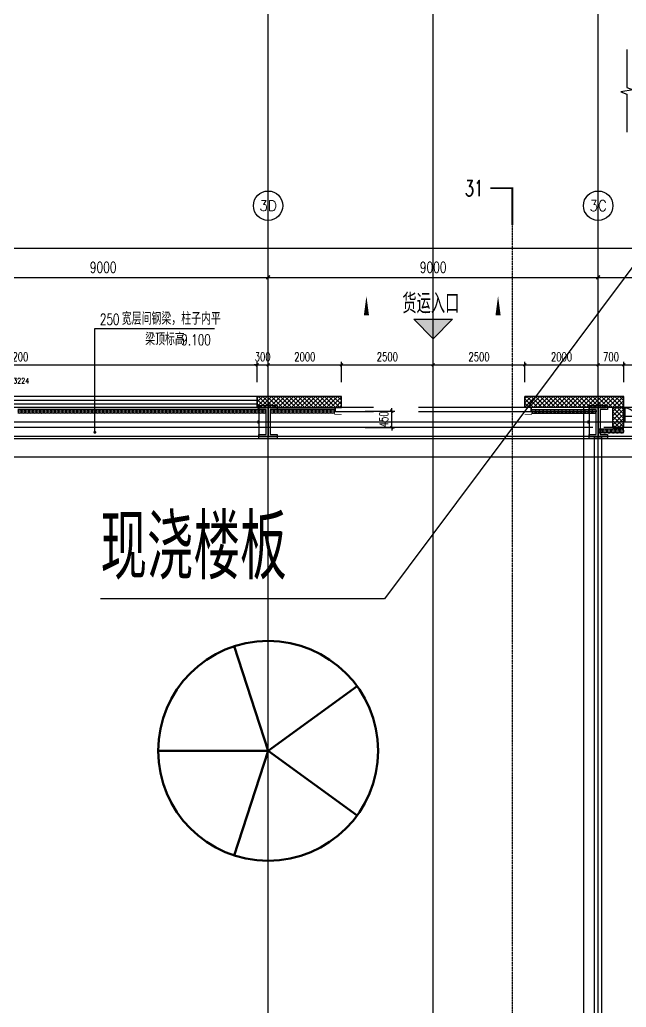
# Model space of a CAD drawing. Extents: x -954573 to 446329, y 489853 to 1226784.
# Drawn here: x -162628 to -146089, y 604747 to 631699 of the extents above; entities that cross this region are included whole.
import ezdxf
from ezdxf.enums import TextEntityAlignment as Align

# ---------------------------------------------------------------- set-up
doc = ezdxf.new("R2010")
doc.units = 0
doc.header["$LTSCALE"] = 10
doc.header["$MEASUREMENT"] = 0
for name, pattern in [('10平面$0$10平面$0$DASH', [0.35, 0.25, -0.1]), ('10平面$0$DOTE', [2.42, 2, -0.2, 0.02, -0.2]), ('10平面$1$DASH', [0.35, 0.25, -0.1])]:
    doc.linetypes.add(name, pattern=pattern)
doc.layers.get('Defpoints').update_dxf_attribs({"color": 210})
for name, color, linetype in [('10平面$0$10平面$0$WINDOW', 8, 'Continuous'), ('10平面$0$A-AXIS-D', 8, 'Continuous'), ('10平面$0$A-AXIS-DOTE', 8, '10平面$0$DOTE'), ('10平面$0$A-AXIS-DP', 8, 'Continuous'), ('10平面$0$A-AXIS-SYMB', 8, 'Continuous'), ('10平面$0$A-HATCH-2', 8, 'Continuous'), ('10平面$0$A-HRAIL', 8, 'Continuous'), ('10平面$0$A-LIN-V', 8, 'Continuous'), ('10平面$0$A-SFCE', 8, 'Continuous'), ('10平面$0$A-TEXT', 8, 'Continuous'), ('10平面$0$A-WINDOW', 8, 'Continuous'), ('10平面$0$A-加建区域', 252, 'Continuous'), ('10平面$0$AS-COLN', 8, 'Continuous'), ('10平面$0$AS-WALL', 8, 'Continuous'), ('10平面$0$DIM_SYMB', 8, 'Continuous'), ('10平面$0$FH-line', 8, 'Continuous'), ('10平面$0$FH-tri', 8, 'Continuous'), ('10平面$0$PUB_HATCH', 8, 'Continuous'), ('10平面$0$PUB_TEXT', 8, 'Continuous'), ('10平面$0$建-窗', 8, 'Continuous'), ('10平面$0$建-门窗编号', 8, 'Continuous'), ('A-LIN-V', 9, 'Continuous'), ('建-引出', 3, 'Continuous')]:
    doc.layers.add(name, color=color, linetype=linetype)
doc.styles.add('10平面$0$_TCH_AXIS', font='COMPLEX', dxfattribs={"bigfont": 'GBCBIG'})
doc.styles.add('10平面$0$_TCH_DIM', font='SIMPLEX', dxfattribs={"bigfont": 'GBCBIG'})
doc.styles.add('10平面$0$_TCH_DIM_T3', font='SIMPLEX', dxfattribs={"width": 0.705882, "bigfont": 'GBCBIG'})
doc.styles.add('10平面$0$_TCH_LABEL', font='COMPLEX', dxfattribs={"bigfont": 'GBCBIG'})
doc.styles.add('10平面$0$A-STANDARD', font='SIMPLEX', dxfattribs={"bigfont": 'GBCBIG'})
doc.styles.add('10平面$0$A-WIN-LABEL', font='SIMPLEX', dxfattribs={"bigfont": 'GBCBIG'})
doc.styles.add('A-STANDARD', font='SIMPLEX', dxfattribs={"bigfont": 'GBCBIG'})
doc.dimstyles.new('10平面$0$_TCH_ARCH&&10', dxfattribs={"dimtxt": 29.75, "dimasz": 10, "dimexe": 10, "dimexo": 10, "dimgap": 12.625, "dimtad": 1, "dimdec": 0, "dimzin": 0, "dimdsep": 46, "dimtxsty": '10平面$0$_TCH_DIM_T3', "dimblk": '10平面$0$_ArchTick', "dimcen": 0.09, "dimclrt": 7, "dimazin": 2, "dimtfac": 1, "dimtdec": 0, "dimtix": 1, "dimtmove": 2, "dimatfit": 3, "dimfxl": 0, "dimtolj": 1, "dimtzin": 0, "dimarcsym": 0})
doc.dimstyles.new('10平面$0$_TCH_ARCH&&100', dxfattribs={"dimtxt": 297.5, "dimasz": 100, "dimexe": 100, "dimexo": 100, "dimgap": 126.25, "dimtad": 1, "dimdec": 0, "dimzin": 0, "dimdsep": 46, "dimtxsty": '10平面$0$_TCH_DIM_T3', "dimblk": '10平面$0$_ArchTick', "dimcen": 0.09, "dimclrt": 7, "dimazin": 2, "dimtfac": 1, "dimtdec": 0, "dimtix": 1, "dimtmove": 2, "dimatfit": 3, "dimfxl": 0, "dimtolj": 1, "dimtzin": 0, "dimarcsym": 0})
doc.dimstyles.new('10平面$0$_TCH_ARCH&&80', dxfattribs={"dimtxt": 238, "dimasz": 80, "dimexe": 80, "dimexo": 80, "dimgap": 101, "dimtad": 1, "dimdec": 0, "dimzin": 0, "dimdsep": 46, "dimtxsty": '10平面$0$_TCH_DIM_T3', "dimblk": '10平面$0$_ArchTick', "dimcen": 0.09, "dimclrt": 7, "dimazin": 2, "dimtfac": 1, "dimtdec": 0, "dimtix": 1, "dimtmove": 2, "dimatfit": 3, "dimfxl": 0, "dimtolj": 1, "dimtzin": 0, "dimarcsym": 0})
pattern_1 = [(45, (60, 0), (-60.000061, 60.000061), []), (135, (60, 0), (-60.000061, -60.000061), [])]

# ---------------------------------------------------------------- blocks, each defined once
blk = doc.blocks.new('10平面$0$_ArchTick')
at = {"color": 0, "linetype": 'ByBlock', "const_width": 0.4}
blk.add_lwpolyline([(-0.5, -0.5), (0.5, 0.5)], dxfattribs=at)
blk = doc.blocks.new('*D3106')
at = {"layer": '10平面$0$A-AXIS-D', "color": 0, "lineweight": -2}
for p, q in [((55882, -180910), (55882, -180052)), ((55882, -180152), (64882, -180152)), ((64882, -180910), (64882, -180052))]:
    blk.add_line(p, q, dxfattribs=at)
at = {"layer": 'Defpoints', "color": 0}
for p in [(64882, -180152), (55882, -181010), (64882, -181010)]:
    blk.add_point(p, dxfattribs=at)
at = {"layer": '10平面$0$A-AXIS-D', "color": 0, "lineweight": -2, "xscale": 100, "yscale": 100, "zscale": 100, "rotation": 180}
blk.add_blockref('10平面$0$_ArchTick', (55882, -180152), dxfattribs=at)
at = {"layer": '10平面$0$A-AXIS-D', "color": 0, "lineweight": -2, "xscale": 100, "yscale": 100, "zscale": 100}
blk.add_blockref('10平面$0$_ArchTick', (64882, -180152), dxfattribs=at)
at = {"layer": '10平面$0$A-AXIS-D', "color": 7, "insert": (60382, -179877), "char_height": 297.5, "attachment_point": 5, "style": '10平面$0$_TCH_DIM_T3'}
blk.add_mtext('\\A1;9000', dxfattribs=at)
blk = doc.blocks.new('*D3107')
at = {"layer": '10平面$0$A-AXIS-D', "color": 0, "lineweight": -2}
for p, q in [((64882, -180910), (64882, -180052)), ((64882, -180152), (73882, -180152)), ((73882, -180910), (73882, -180052))]:
    blk.add_line(p, q, dxfattribs=at)
at = {"layer": 'Defpoints', "color": 0}
for p in [(73882, -180152), (64882, -181010), (73882, -181010)]:
    blk.add_point(p, dxfattribs=at)
at = {"layer": '10平面$0$A-AXIS-D', "color": 0, "lineweight": -2, "xscale": 100, "yscale": 100, "zscale": 100, "rotation": 180}
blk.add_blockref('10平面$0$_ArchTick', (64882, -180152), dxfattribs=at)
at = {"layer": '10平面$0$A-AXIS-D', "color": 0, "lineweight": -2, "xscale": 100, "yscale": 100, "zscale": 100}
blk.add_blockref('10平面$0$_ArchTick', (73882, -180152), dxfattribs=at)
at = {"layer": '10平面$0$A-AXIS-D', "color": 7, "insert": (69382, -179877), "char_height": 297.5, "attachment_point": 5, "style": '10平面$0$_TCH_DIM_T3'}
blk.add_mtext('\\A1;9000', dxfattribs=at)
blk = doc.blocks.new('*D3108')
at = {"layer": '10平面$0$A-AXIS-D', "color": 0, "lineweight": -2}
for p, q in [((73882, -180910), (73882, -180052)), ((73882, -180152), (82882, -180152)), ((82882, -180910), (82882, -180052))]:
    blk.add_line(p, q, dxfattribs=at)
at = {"layer": 'Defpoints', "color": 0}
for p in [(82882, -180152), (73882, -181010), (82882, -181010)]:
    blk.add_point(p, dxfattribs=at)
at = {"layer": '10平面$0$A-AXIS-D', "color": 0, "lineweight": -2, "xscale": 100, "yscale": 100, "zscale": 100, "rotation": 180}
blk.add_blockref('10平面$0$_ArchTick', (73882, -180152), dxfattribs=at)
at = {"layer": '10平面$0$A-AXIS-D', "color": 0, "lineweight": -2, "xscale": 100, "yscale": 100, "zscale": 100}
blk.add_blockref('10平面$0$_ArchTick', (82882, -180152), dxfattribs=at)
at = {"layer": '10平面$0$A-AXIS-D', "color": 7, "insert": (78382, -179877), "char_height": 297.5, "attachment_point": 5, "style": '10平面$0$_TCH_DIM_T3'}
blk.add_mtext('\\A1;9000', dxfattribs=at)
blk = doc.blocks.new('*D3111')
at = {"layer": '10平面$0$A-AXIS-D', "color": 0, "lineweight": -2}
for p, q in [((-93018, -180810), (-93018, -179252)), ((-93018, -179352), (92682, -179352)), ((92682, -180810), (92682, -179252))]:
    blk.add_line(p, q, dxfattribs=at)
at = {"layer": 'Defpoints', "color": 0}
for p in [(92682, -179352), (-93018, -180910), (92682, -180910)]:
    blk.add_point(p, dxfattribs=at)
at = {"layer": '10平面$0$A-AXIS-D', "color": 0, "lineweight": -2, "xscale": 100, "yscale": 100, "zscale": 100, "rotation": 180}
blk.add_blockref('10平面$0$_ArchTick', (-93018, -179352), dxfattribs=at)
at = {"layer": '10平面$0$A-AXIS-D', "color": 0, "lineweight": -2, "xscale": 100, "yscale": 100, "zscale": 100}
blk.add_blockref('10平面$0$_ArchTick', (92682, -179352), dxfattribs=at)
at = {"layer": '10平面$0$A-AXIS-D', "color": 7, "insert": (-168, -179077), "char_height": 297.5, "attachment_point": 5, "style": '10平面$0$_TCH_DIM_T3'}
blk.add_mtext('\\A1;185700', dxfattribs=at)
blk = doc.blocks.new('10平面$0$JYC-1')
at = {"layer": '10平面$0$FH-tri'}
h = blk.add_hatch(color=2, dxfattribs=at)
h.dxf.hatch_style = 1
h.paths.add_polyline_path([(-91070, 89820), (-89820, 91070), (-89820, 89820)])
at = {"layer": '10平面$0$FH-tri', "color": 2}
blk.add_lwpolyline([(-91070, 89820), (-89820, 91070), (-89820, 91070), (-89820, 89820)], close=True, dxfattribs=at)
at = {"layer": '10平面$0$A-TEXT', "style": '10平面$0$A-STANDARD'}
blk.add_text('货运入口', height=900.2, rotation=45, dxfattribs=at).set_placement((-91627, 89644))
blk = doc.blocks.new('*D3386')
at = {"layer": '10平面$0$A-AXIS-DP', "color": 0, "lineweight": -2}
for p, q in [((-153210, 621020), (-152402, 621020)), ((-152482, 621020), (-152482, 621100)), ((-152482, 620570), (-152482, 621020)), ((-153210, 620570), (-152402, 620570)), ((-152482, 620570), (-152482, 620490))]:
    blk.add_line(p, q, dxfattribs=at)
at = {"layer": 'Defpoints', "color": 0}
for p in [(-153290, 621020), (-152482, 621020), (-153290, 620570)]:
    blk.add_point(p, dxfattribs=at)
at = {"layer": '10平面$0$A-AXIS-DP', "color": 0, "lineweight": -2, "xscale": 80, "yscale": 80, "zscale": 80}
for p, rotation in [((-152482, 621020), 270), ((-152482, 620570), 90)]:
    blk.add_blockref('10平面$0$_ArchTick', p, dxfattribs=dict(at, rotation=rotation))
at = {"layer": '10平面$0$A-AXIS-DP', "color": 7, "insert": (-152702, 620795), "char_height": 238, "attachment_point": 5, "rotation": 90, "style": '10平面$0$_TCH_DIM_T3'}
blk.add_mtext('\\A1;450', dxfattribs=at)
blk = doc.blocks.new('10平面$0$4324324')
at = {"layer": '10平面$0$A-HATCH-2', "linetype": '10平面$1$DASH'}
for p, q in [((-294754.2, 620270), (-135554.2, 620270)), ((-294754.2, 619770), (-135554.2, 619770))]:
    blk.add_line(p, q, dxfattribs=at)
blk = doc.blocks.new('10平面$0$w4324324')
at = {"layer": '10平面$0$A-HATCH-2', "lineweight": 60}
for q in [(-1694760, 686605), (-1697614, 684532), (-1691907, 684532), (-1696524, 681178), (-1692997, 681178)]:
    blk.add_line((-1694760, 683605), q, dxfattribs=at)
blk.add_circle((-1694760, 683605), 3000, dxfattribs=at)
blk = doc.blocks.new('10平面$0$342343')
at = {"layer": '10平面$0$A-LIN-V'}
blk.add_blockref('10平面$0$w4324324', (1084560, -44444), dxfattribs=at)
blk = doc.blocks.new('*D3408')
at = {"layer": '10平面$0$A-AXIS-DP', "color": 0, "lineweight": -2}
for p, q in [((-165054, 621030), (-165054, 621079)), ((-165054, 621069), (-164654, 621069)), ((-164654, 621030), (-164654, 621079))]:
    blk.add_line(p, q, dxfattribs=at)
at = {"layer": 'Defpoints', "color": 0}
for p in [(-165054, 621020), (-164654, 621069), (-164654, 621020)]:
    blk.add_point(p, dxfattribs=at)
at = {"layer": '10平面$0$A-AXIS-DP', "color": 0, "lineweight": -2, "xscale": 10, "yscale": 10, "zscale": 10, "rotation": 180}
blk.add_blockref('10平面$0$_ArchTick', (-165054, 621069), dxfattribs=at)
at = {"layer": '10平面$0$A-AXIS-DP', "color": 0, "lineweight": -2, "xscale": 10, "yscale": 10, "zscale": 10}
blk.add_blockref('10平面$0$_ArchTick', (-164654, 621069), dxfattribs=at)
at = {"layer": '10平面$0$A-AXIS-DP', "color": 7, "insert": (-164854, 621096), "char_height": 29.8, "attachment_point": 5, "style": '10平面$0$_TCH_DIM_T3'}
blk.add_mtext('\\A1;400', dxfattribs=at)
blk = doc.blocks.new('*D3409')
at = {"layer": '10平面$0$A-AXIS-DP', "color": 0, "lineweight": -2}
for p, q in [((-165064, 621020), (-165105, 621020)), ((-165095, 620220), (-165095, 621020)), ((-165064, 620220), (-165105, 620220))]:
    blk.add_line(p, q, dxfattribs=at)
at = {"layer": 'Defpoints', "color": 0}
for p in [(-165095, 621020), (-165054, 621020), (-165054, 620220)]:
    blk.add_point(p, dxfattribs=at)
at = {"layer": '10平面$0$A-AXIS-DP', "color": 0, "lineweight": -2, "xscale": 10, "yscale": 10, "zscale": 10}
for p, rotation in [((-165095, 621020), 90), ((-165095, 620220), 270)]:
    blk.add_blockref('10平面$0$_ArchTick', p, dxfattribs=dict(at, rotation=rotation))
at = {"layer": '10平面$0$A-AXIS-DP', "color": 7, "insert": (-165123, 620620), "char_height": 29.8, "attachment_point": 5, "rotation": 90, "style": '10平面$0$_TCH_DIM_T3'}
blk.add_mtext('\\A1;800', dxfattribs=at)
blk = doc.blocks.new('10平面$0$333')
at = {"layer": '10平面$0$A-加建区域', "linetype": '10平面$1$DASH'}
for p, q in [((-146954.2, 590720), (-146954.2, 620320)), ((-146954.2, 620320), (-146754.2, 620320)), ((-146754.2, 590820), (-146754.2, 620320))]:
    blk.add_line(p, q, dxfattribs=at)
blk = doc.blocks.new('10平面$0$3333')
at = {"layer": '10平面$0$A-SFCE', "const_width": 20}
blk.add_lwpolyline([(-227064, 766320), (-227064, 766510), (-227244, 766510), (-227244, 766320)], dxfattribs=at)
blk = doc.blocks.new('10平面$0$99平面图例外参$0$$LinePat$圆环')
for points in [[(0, 150), (300, 150)], [(0, 0), (300, 0)], [(0, -150), (300, -150)]]:
    blk.add_lwpolyline(points)
at = {"color": 0}
blk.add_circle((150, 0), 150, dxfattribs=at)
blk = doc.blocks.new('10平面$0$34242343243')
at = {"layer": '10平面$0$A-HRAIL', "yscale": 0.3333333333333333, "zscale": 0.3333333333333333}
for p, xscale, rotation in [((-162577, 621014), -0.3368181818181785, 359.9999999997967), ((-162476, 621014), -0.3368181818181785, 359.9999999997967), ((-162375, 621014), -0.3368181818181785, 359.9999999997967), ((-162274, 621014), -0.3368181818181785, 359.9999999997967), ((-162173, 621014), -0.3368181818181785, 359.9999999997967), ((-162072, 621014), -0.3368181818181785, 359.9999999997967), ((-161971, 621014), -0.3368181818181785, 359.9999999997967), ((-161870, 621014), -0.3368181818181785, 359.9999999997967), ((-161769, 621014), -0.3368181818181785, 359.9999999997967), ((-161668, 621014), -0.3368181818181785, 359.9999999997967), ((-161567, 621014), -0.3368181818181785, 359.9999999997967), ((-161466, 621014), -0.3368181818181785, 359.9999999997967), ((-161365, 621014), -0.3368181818181785, 359.9999999997967), ((-161264, 621014), -0.3368181818181785, 359.9999999997967), ((-161163, 621014), -0.3368181818181785, 359.9999999997967), ((-161062, 621014), -0.3368181818181785, 359.9999999997967), ((-160960, 621014), -0.3368181818181785, 359.9999999997967), ((-160859, 621014), -0.3368181818181785, 359.9999999997967), ((-160758, 621014), -0.3368181818181785, 359.9999999997967), ((-160657, 621014), -0.3368181818181785, 359.9999999997967), ((-160556, 621014), -0.3368181818181785, 359.9999999997967), ((-160455, 621014), -0.3368181818181785, 359.9999999997967), ((-160354, 621014), -0.3368181818181785, 359.9999999997967), ((-160253, 621014), -0.3368181818181785, 359.9999999997967), ((-160152, 621014), -0.3368181818181785, 359.9999999997967), ((-160051, 621014), -0.3368181818181785, 359.9999999997967), ((-159950, 621014), -0.3368181818181785, 359.9999999997967), ((-159849, 621014), -0.3368181818181785, 359.9999999997967), ((-159748, 621014), -0.3368181818181785, 359.9999999997967), ((-159647, 621014), -0.3368181818181785, 359.9999999997967), ((-159546, 621014), -0.3368181818181785, 359.9999999997967), ((-159445, 621014), -0.3368181818181785, 359.9999999997967), ((-159344, 621014), -0.3368181818181785, 359.9999999997967), ((-159243, 621014), -0.3368181818181785, 359.9999999997967), ((-159142, 621014), -0.3368181818181785, 359.9999999997967), ((-159041, 621014), -0.3368181818181785, 359.9999999997967), ((-158940, 621014), -0.3368181818181785, 359.9999999997967), ((-158839, 621014), -0.3368181818181785, 359.9999999997967), ((-158737, 621014), -0.3368181818181785, 359.9999999997967), ((-158636, 621014), -0.3368181818181785, 359.9999999997967), ((-158535, 621014), -0.3368181818181785, 359.9999999997967), ((-158434, 621014), -0.3368181818181785, 359.9999999997967), ((-158333, 621014), -0.3368181818181785, 359.9999999997967), ((-158232, 621014), -0.3368181818181785, 359.9999999997967), ((-158131, 621014), -0.3368181818181785, 359.9999999997967), ((-158030, 621014), -0.3368181818181785, 359.9999999997967), ((-157929, 621014), -0.3368181818181785, 359.9999999997967), ((-157828, 621014), -0.3368181818181785, 359.9999999997967), ((-157727, 621014), -0.3368181818181785, 359.9999999997967), ((-157626, 621014), -0.3368181818181785, 359.9999999997967), ((-157525, 621014), -0.3368181818181785, 359.9999999997967), ((-157424, 621014), -0.3368181818181785, 359.9999999997967), ((-157323, 621014), -0.3368181818181785, 359.9999999997967), ((-157222, 621014), -0.3368181818181785, 359.9999999997967), ((-157121, 621014), -0.3368181818181785, 359.9999999997967), ((-157020, 621014), -0.3368181818181785, 359.9999999997967), ((-156919, 621014), -0.3368181818181785, 359.9999999997967), ((-156818, 621014), -0.3368181818181785, 359.9999999997967), ((-156717, 621014), -0.3368181818181785, 359.9999999997967), ((-156616, 621014), -0.3368181818181785, 359.9999999997967), ((-156514, 621014), -0.3368181818181785, 359.9999999997967), ((-156413, 621014), -0.3368181818181785, 359.9999999997967), ((-156312, 621014), -0.3368181818181785, 359.9999999997967), ((-156211, 621014), -0.3368181818181785, 359.9999999997967), ((-156110, 621014), -0.3368181818181785, 359.9999999997967), ((-156009, 621014), -0.3368181818181785, 359.9999999997967), ((-155908, 621014), -0.3368181818181785, 359.9999999997967), ((-155697, 621014), -0.3444734679432198, 359.999999999795), ((-155593, 621014), -0.3444734679432198, 359.999999999795), ((-155490, 621014), -0.3444734679432198, 359.999999999795), ((-155387, 621014), -0.3444734679432198, 359.999999999795), ((-155283, 621014), -0.3444734679432198, 359.999999999795), ((-155180, 621014), -0.3444734679432198, 359.999999999795), ((-155077, 621014), -0.3444734679432198, 359.999999999795), ((-154973, 621014), -0.3444734679432198, 359.999999999795), ((-154870, 621014), -0.3444734679432198, 359.999999999795), ((-154767, 621014), -0.3444734679432198, 359.999999999795), ((-154663, 621014), -0.3444734679432198, 359.999999999795), ((-154560, 621014), -0.3444734679432198, 359.999999999795), ((-154457, 621014), -0.3444734679432198, 359.999999999795), ((-154353, 621014), -0.3444734679432198, 359.999999999795), ((-154250, 621014), -0.3444734679432198, 359.999999999795), ((-154147, 621014), -0.3444734679432198, 359.999999999795), ((-154043, 621014), -0.3444734679432198, 359.999999999795), ((-148665, 621014), 0.3444734679294839, 2.050220548543992e-10), ((-148562, 621014), 0.3444734679294839, 2.050220548543992e-10), ((-148458, 621014), 0.3444734679294839, 2.050220548543992e-10), ((-148355, 621014), 0.3444734679294839, 2.050220548543992e-10), ((-148252, 621014), 0.3444734679294839, 2.050220548543992e-10), ((-148148, 621014), 0.3444734679294839, 2.050220548543992e-10), ((-148045, 621014), 0.3444734679294839, 2.050220548543992e-10), ((-147942, 621014), 0.3444734679294839, 2.050220548543992e-10), ((-147838, 621014), 0.3444734679294839, 2.050220548543992e-10), ((-147735, 621014), 0.3444734679294839, 2.050220548543992e-10), ((-147632, 621014), 0.3444734679294839, 2.050220548543992e-10), ((-147528, 621014), 0.3444734679294839, 2.050220548543992e-10), ((-147425, 621014), 0.3444734679294839, 2.050220548543992e-10), ((-147322, 621014), 0.3444734679294839, 2.050220548543992e-10), ((-147218, 621014), 0.3444734679294839, 2.050220548543992e-10), ((-147115, 621014), 0.3444734679294839, 2.050220548543992e-10), ((-147012, 621014), 0.3444734679294839, 2.050220548543992e-10)]:
    blk.add_blockref('10平面$0$99平面图例外参$0$$LinePat$圆环', p, dxfattribs=dict(at, xscale=xscale, rotation=rotation))
at = {"layer": '10平面$0$A-HRAIL', "xscale": -0.3866666437865448, "yscale": 0.3333333333333333, "zscale": 0.3333333333333333}
for p in [(-146734, 620470), (-146618, 620470), (-146502, 620470), (-146386, 620470), (-146270, 620470), (-146154, 620470)]:
    blk.add_blockref('10平面$0$99平面图例外参$0$$LinePat$圆环', p, dxfattribs=at)
at = {"layer": '10平面$0$A-SFCE', "rotation": 90}
blk.add_blockref('10平面$0$3333', (612467, 848174), dxfattribs=at)
at = {"layer": '10平面$0$A-SFCE', "xscale": -1, "rotation": 270}
blk.add_blockref('10平面$0$3333', (-915175, 848174), dxfattribs=at)
blk = doc.blocks.new('*D4075')
at = {"layer": '10平面$0$A-AXIS-DP', "color": 0, "lineweight": -2}
for p, q in [((-169354, 621810), (-169354, 622360)), ((-156154, 621810), (-156154, 622360)), ((-169354, 622280), (-156154, 622280))]:
    blk.add_line(p, q, dxfattribs=at)
at = {"layer": 'Defpoints', "color": 0}
for p in [(-156154, 622280), (-169354, 621730), (-156154, 621730)]:
    blk.add_point(p, dxfattribs=at)
at = {"layer": '10平面$0$A-AXIS-DP', "color": 0, "lineweight": -2, "xscale": 80, "yscale": 80, "zscale": 80, "rotation": 180}
blk.add_blockref('10平面$0$_ArchTick', (-169354, 622280), dxfattribs=at)
at = {"layer": '10平面$0$A-AXIS-DP', "color": 0, "lineweight": -2, "xscale": 80, "yscale": 80, "zscale": 80}
blk.add_blockref('10平面$0$_ArchTick', (-156154, 622280), dxfattribs=at)
at = {"layer": '10平面$0$A-AXIS-DP', "color": 7, "insert": (-162754, 622500), "char_height": 238, "attachment_point": 5, "style": '10平面$0$_TCH_DIM_T3'}
blk.add_mtext('\\A1;13200', dxfattribs=at)
blk = doc.blocks.new('*D4076')
at = {"layer": '10平面$0$A-AXIS-DP', "color": 0, "lineweight": -2}
for p, q in [((-156154, 621810), (-156154, 622360)), ((-155854, 621810), (-155854, 622360)), ((-156154, 622280), (-156234, 622280)), ((-156154, 622280), (-155854, 622280)), ((-155854, 622280), (-155774, 622280))]:
    blk.add_line(p, q, dxfattribs=at)
at = {"layer": 'Defpoints', "color": 0}
for p in [(-155854, 622280), (-156154, 621730), (-155854, 621730)]:
    blk.add_point(p, dxfattribs=at)
at = {"layer": '10平面$0$A-AXIS-DP', "color": 0, "lineweight": -2, "xscale": 80, "yscale": 80, "zscale": 80}
blk.add_blockref('10平面$0$_ArchTick', (-156154, 622280), dxfattribs=at)
at = {"layer": '10平面$0$A-AXIS-DP', "color": 0, "lineweight": -2, "xscale": 80, "yscale": 80, "zscale": 80, "rotation": 180}
blk.add_blockref('10平面$0$_ArchTick', (-155854, 622280), dxfattribs=at)
at = {"layer": '10平面$0$A-AXIS-DP', "color": 7, "insert": (-156004, 622500), "char_height": 238, "attachment_point": 5, "style": '10平面$0$_TCH_DIM_T3'}
blk.add_mtext('\\A1;300', dxfattribs=at)
blk = doc.blocks.new('*D4077')
at = {"layer": '10平面$0$A-AXIS-DP', "color": 0, "lineweight": -2}
for p, q in [((-155854, 621810), (-155854, 622360)), ((-153854, 621810), (-153854, 622360)), ((-155854, 622280), (-153854, 622280))]:
    blk.add_line(p, q, dxfattribs=at)
at = {"layer": 'Defpoints', "color": 0}
for p in [(-153854, 622280), (-155854, 621730), (-153854, 621730)]:
    blk.add_point(p, dxfattribs=at)
at = {"layer": '10平面$0$A-AXIS-DP', "color": 0, "lineweight": -2, "xscale": 80, "yscale": 80, "zscale": 80, "rotation": 180}
blk.add_blockref('10平面$0$_ArchTick', (-155854, 622280), dxfattribs=at)
at = {"layer": '10平面$0$A-AXIS-DP', "color": 0, "lineweight": -2, "xscale": 80, "yscale": 80, "zscale": 80}
blk.add_blockref('10平面$0$_ArchTick', (-153854, 622280), dxfattribs=at)
at = {"layer": '10平面$0$A-AXIS-DP', "color": 7, "insert": (-154854, 622500), "char_height": 238, "attachment_point": 5, "style": '10平面$0$_TCH_DIM_T3'}
blk.add_mtext('\\A1;2000', dxfattribs=at)
blk = doc.blocks.new('*D4078')
at = {"layer": '10平面$0$A-AXIS-DP', "color": 0, "lineweight": -2}
for p, q in [((-153854, 621810), (-153854, 622360)), ((-151354, 621810), (-151354, 622360)), ((-153854, 622280), (-151354, 622280))]:
    blk.add_line(p, q, dxfattribs=at)
at = {"layer": 'Defpoints', "color": 0}
for p in [(-151354, 622280), (-153854, 621730), (-151354, 621730)]:
    blk.add_point(p, dxfattribs=at)
at = {"layer": '10平面$0$A-AXIS-DP', "color": 0, "lineweight": -2, "xscale": 80, "yscale": 80, "zscale": 80, "rotation": 180}
blk.add_blockref('10平面$0$_ArchTick', (-153854, 622280), dxfattribs=at)
at = {"layer": '10平面$0$A-AXIS-DP', "color": 0, "lineweight": -2, "xscale": 80, "yscale": 80, "zscale": 80}
blk.add_blockref('10平面$0$_ArchTick', (-151354, 622280), dxfattribs=at)
at = {"layer": '10平面$0$A-AXIS-DP', "color": 7, "insert": (-152604, 622500), "char_height": 238, "attachment_point": 5, "style": '10平面$0$_TCH_DIM_T3'}
blk.add_mtext('\\A1;2500', dxfattribs=at)
blk = doc.blocks.new('*D4079')
at = {"layer": '10平面$0$A-AXIS-DP', "color": 0, "lineweight": -2}
for p, q in [((-151354, 621810), (-151354, 622360)), ((-148854, 621810), (-148854, 622360)), ((-151354, 622280), (-148854, 622280))]:
    blk.add_line(p, q, dxfattribs=at)
at = {"layer": 'Defpoints', "color": 0}
for p in [(-148854, 622280), (-151354, 621730), (-148854, 621730)]:
    blk.add_point(p, dxfattribs=at)
at = {"layer": '10平面$0$A-AXIS-DP', "color": 0, "lineweight": -2, "xscale": 80, "yscale": 80, "zscale": 80, "rotation": 180}
blk.add_blockref('10平面$0$_ArchTick', (-151354, 622280), dxfattribs=at)
at = {"layer": '10平面$0$A-AXIS-DP', "color": 0, "lineweight": -2, "xscale": 80, "yscale": 80, "zscale": 80}
blk.add_blockref('10平面$0$_ArchTick', (-148854, 622280), dxfattribs=at)
at = {"layer": '10平面$0$A-AXIS-DP', "color": 7, "insert": (-150104, 622500), "char_height": 238, "attachment_point": 5, "style": '10平面$0$_TCH_DIM_T3'}
blk.add_mtext('\\A1;2500', dxfattribs=at)
blk = doc.blocks.new('*D4080')
at = {"layer": '10平面$0$A-AXIS-DP', "color": 0, "lineweight": -2}
for p, q in [((-148854, 621810), (-148854, 622360)), ((-146854, 621810), (-146854, 622360)), ((-148854, 622280), (-146854, 622280))]:
    blk.add_line(p, q, dxfattribs=at)
at = {"layer": 'Defpoints', "color": 0}
for p in [(-146854, 622280), (-148854, 621730), (-146854, 621730)]:
    blk.add_point(p, dxfattribs=at)
at = {"layer": '10平面$0$A-AXIS-DP', "color": 0, "lineweight": -2, "xscale": 80, "yscale": 80, "zscale": 80, "rotation": 180}
blk.add_blockref('10平面$0$_ArchTick', (-148854, 622280), dxfattribs=at)
at = {"layer": '10平面$0$A-AXIS-DP', "color": 0, "lineweight": -2, "xscale": 80, "yscale": 80, "zscale": 80}
blk.add_blockref('10平面$0$_ArchTick', (-146854, 622280), dxfattribs=at)
at = {"layer": '10平面$0$A-AXIS-DP', "color": 7, "insert": (-147854, 622500), "char_height": 238, "attachment_point": 5, "style": '10平面$0$_TCH_DIM_T3'}
blk.add_mtext('\\A1;2000', dxfattribs=at)
blk = doc.blocks.new('*D4081')
at = {"layer": '10平面$0$A-AXIS-DP', "color": 0, "lineweight": -2}
for p, q in [((-146854, 621810), (-146854, 622360)), ((-146154, 621810), (-146154, 622360)), ((-146854, 622280), (-146154, 622280))]:
    blk.add_line(p, q, dxfattribs=at)
at = {"layer": 'Defpoints', "color": 0}
for p in [(-146154, 622280), (-146854, 621730), (-146154, 621730)]:
    blk.add_point(p, dxfattribs=at)
at = {"layer": '10平面$0$A-AXIS-DP', "color": 0, "lineweight": -2, "xscale": 80, "yscale": 80, "zscale": 80, "rotation": 180}
blk.add_blockref('10平面$0$_ArchTick', (-146854, 622280), dxfattribs=at)
at = {"layer": '10平面$0$A-AXIS-DP', "color": 0, "lineweight": -2, "xscale": 80, "yscale": 80, "zscale": 80}
blk.add_blockref('10平面$0$_ArchTick', (-146154, 622280), dxfattribs=at)
at = {"layer": '10平面$0$A-AXIS-DP', "color": 7, "insert": (-146504, 622500), "char_height": 238, "attachment_point": 5, "style": '10平面$0$_TCH_DIM_T3'}
blk.add_mtext('\\A1;700', dxfattribs=at)
blk = doc.blocks.new('*D4082')
at = {"layer": '10平面$0$A-AXIS-DP', "color": 0, "lineweight": -2}
for p, q in [((-146154, 621810), (-146154, 622360)), ((-144654, 621810), (-144654, 622360)), ((-146154, 622280), (-144654, 622280))]:
    blk.add_line(p, q, dxfattribs=at)
at = {"layer": 'Defpoints', "color": 0}
for p in [(-144654, 622280), (-146154, 621730), (-144654, 621730)]:
    blk.add_point(p, dxfattribs=at)
at = {"layer": '10平面$0$A-AXIS-DP', "color": 0, "lineweight": -2, "xscale": 80, "yscale": 80, "zscale": 80, "rotation": 180}
blk.add_blockref('10平面$0$_ArchTick', (-146154, 622280), dxfattribs=at)
at = {"layer": '10平面$0$A-AXIS-DP', "color": 0, "lineweight": -2, "xscale": 80, "yscale": 80, "zscale": 80}
blk.add_blockref('10平面$0$_ArchTick', (-144654, 622280), dxfattribs=at)
at = {"layer": '10平面$0$A-AXIS-DP', "color": 7, "insert": (-145404, 622500), "char_height": 238, "attachment_point": 5, "style": '10平面$0$_TCH_DIM_T3'}
blk.add_mtext('\\A1;1500', dxfattribs=at)
blk = doc.blocks.new('10平面$0$WINDOW2DLIB$DYNSTYLE$00000005')
at = {"color": 0}
for points in [[(-0.5, 0.5), (-0.5, -0.5)], [(-0.5, 0.5), (0.5, 0.5)], [(0.5, -0.5), (0.5, 0.5)], [(0.5, 0.1667), (-0.5, 0.1667)], [(0.5, -0.1667), (-0.5, -0.1667)], [(-0.5, -0.5), (0.5, -0.5)]]:
    blk.add_lwpolyline(points, dxfattribs=at)
blk = doc.blocks.new('10平面$0$10平面$0$$DorLib2D$00000126')
at = {"color": 0, "linetype": 'Continuous'}
for p, q in [((-0.532, 0.5), (-0.532, 0.9)), ((0.532, 0.9), (0.532, 0.5))]:
    blk.add_line(p, q, dxfattribs=at)
at = {"color": 0, "linetype": '10平面$0$10平面$0$DASH'}
for p, q in [((-0.532, 0.9), (0.532, 0.9)), ((-0.532, 0.5), (0.532, 0.5))]:
    blk.add_line(p, q, dxfattribs=at)
blk = doc.blocks.new('10平面$0$DOOR2DLIB$SYSLIB$00000123')
at = {"color": 0}
for p, q in [((0.475, -0.001), (0.475, 0.752)), ((0.475, 0.752), (0.5, 0.752)), ((0.5, -0.001), (0.5, 0.752)), ((-0.5, 0), (-0.5, 0.252)), ((-0.475, 0.252), (-0.5, 0.252)), ((-0.475, 0), (-0.475, 0.252)), ((-0.475, 0), (-0.5, 0)), ((0.475, -0.001), (0.5, -0.001))]:
    blk.add_line(p, q, dxfattribs=at)
for centre, radius, start, end in [((0.505, -0.002), 0.755, 92.2493, 179.7238), ((-0.501, 0.003), 0.251, 359.7899, 84.0974)]:
    blk.add_arc(centre, radius, start, end, dxfattribs=at)
blk = doc.blocks.new('10平面$0$dote')
at = {"layer": '10平面$0$A-AXIS-D'}
for centre in [(64882.2, -178196), (73882.2, -178196)]:
    blk.add_circle(centre, 400, dxfattribs=at)
at = {"layer": '10平面$0$A-AXIS-DOTE', "ltscale": 2}
for p, q in [((64882.2, -264080), (64882.2, -167560.7)), ((69382.2, -264080), (69382.2, -167560.7)), ((73882.2, -264080), (73882.2, -167560.7)), ((98696.4, -184100), (-97273.6, -184100))]:
    blk.add_line(p, q, dxfattribs=at)
at = {"layer": '10平面$0$DIM_SYMB', "const_width": 50}
blk.add_lwpolyline([(71542.3, -178720), (71542.3, -177720), (70942.3, -177720)], dxfattribs=at)
at = {"layer": '10平面$0$DIM_SYMB', "linetype": '10平面$1$DASH', "ltscale": 3}
blk.add_lwpolyline([(71542.3, -265870), (71542.3, -177720)], dxfattribs=at)
at = {"layer": '10平面$0$PUB_TEXT', "style": '10平面$0$_TCH_LABEL', "width": 0.705882}
blk.add_text('31', height=425, dxfattribs=at).set_placement((70242.3, -177932.5))
at = {"layer": '10平面$0$PUB_TEXT', "style": '10平面$0$_TCH_AXIS'}
for s, height, p, p2 in [('3D', 282.17, (64640.3, -178337.1), (65124.1, -178337.1)), ('3C', 294.28, (73644, -178343.2), (74120.4, -178343.2))]:
    blk.add_text(s, height=height, dxfattribs=at).set_placement(p, p2, align=Align.FIT)
at = {"layer": '10平面$0$A-AXIS-D'}
for base, p1, p2, picture, middle in [((92682.2, -179352.2), (-93017.8, -180910.2), (92682.2, -180910.2), '*D3111', (-167.8, -179077.2)), ((64882.2, -180152.2), (55882.2, -181010.2), (64882.2, -181010.2), '*D3106', (60382.2, -179877.2)), ((73882.2, -180152.2), (64882.2, -181010.2), (73882.2, -181010.2), '*D3107', (69382.2, -179877.2)), ((82882.2, -180152.2), (73882.2, -181010.2), (82882.2, -181010.2), '*D3108', (78382.2, -179877.2))]:
    dim = blk.add_linear_dim(base=base, p1=p1, p2=p2, angle=0, dimstyle='10平面$0$_TCH_ARCH&&100', override={"dimgap": 0}, dxfattribs=at)
    dim.commit()
    dim.dimension.update_dxf_attribs({"geometry": picture, "text_midpoint": middle, "dimtype": 129})
blk = doc.blocks.new('10平面$0$3243243')
at = {"layer": '10平面$0$A-AXIS-SYMB'}
for p, q in [((-160580, 620440), (-160580, 623270)), ((-160580, 623270), (-157320, 623270))]:
    blk.add_line(p, q, dxfattribs=at)
at = {"layer": '10平面$0$A-AXIS-SYMB', "const_width": 40}
blk.add_lwpolyline([(-160580, 620420, 1), (-160580, 620460, 1)], format="xyb", close=True, dxfattribs=at)
at = {"layer": '10平面$0$A-SFCE', "linetype": '10平面$1$DASH'}
for p, q in [((-147004.2, 620570), (-164704.2, 620570)), ((-147004.2, 620320), (-164704.2, 620320))]:
    blk.add_line(p, q, dxfattribs=at)
at = {"layer": '10平面$0$A-SFCE', "color": 2, "linetype": '10平面$1$DASH'}
for p, q in [((-138004.2, 620570), (-146704.2, 620570)), ((-138004.2, 620320), (-146704.2, 620320))]:
    blk.add_line(p, q, dxfattribs=at)
at = {"layer": '10平面$0$PUB_TEXT', "style": '10平面$0$_TCH_DIM', "width": 0.705882}
for s, p in [('250', (-160445.2, 623375)), ('9.100', (-158225, 622815))]:
    blk.add_text(s, height=297.5, dxfattribs=at).set_placement(p)
at = {"layer": '10平面$0$PUB_TEXT', "style": '10平面$0$_TCH_DIM'}
for s, p in [('宽层间钢梁，柱子内平', (-159845.2, 623375)), ('梁顶标高', (-159208, 622815))]:
    blk.add_text(s, height=337.59, dxfattribs=at).set_placement(p)
at = {"layer": '10平面$0$A-AXIS-DP', "color": 1}
dim = blk.add_aligned_dim(p1=(-153290, 620570), p2=(-153290, 621020), distance=-808, dimstyle='10平面$0$_TCH_ARCH&&80', dxfattribs=at)
dim.commit()
dim.dimension.update_dxf_attribs({"geometry": '*D3386', "text_midpoint": (-152702, 620795)})
blk = doc.blocks.new('10平面$0$w42343243')
at = {"layer": '10平面$0$A-HATCH-2'}
blk.add_lwpolyline([(-165104.2, 621070), (-164604.2, 621070), (-164604.2, 620958), (-164800.2, 620958), (-164800.2, 620282), (-164604.2, 620282), (-164604.2, 620170), (-165104.2, 620170), (-165104.2, 620282), (-164908.2, 620282), (-164908.2, 620958), (-165104.2, 620958)], close=True, dxfattribs=at)
at = {"layer": '10平面$0$AS-COLN', "color": 3}
blk.add_lwpolyline([(-165054.2, 621020), (-164654.2, 621020), (-164654.2, 621008), (-164850.2, 621008), (-164850.2, 620232), (-164654.2, 620232), (-164654.2, 620220), (-165054.2, 620220), (-165054.2, 620232), (-164858.2, 620232), (-164858.2, 621008), (-165054.2, 621008)], close=True, dxfattribs=at)
at = {"layer": '10平面$0$A-AXIS-DP'}
for p1, p2, distance, picture, middle in [((-165054.2, 620220), (-165054.2, 621020), 41.2, '*D3409', (-165122.9, 620620)), ((-165054.2, 621020), (-164654.2, 621020), 48.8, '*D3408', (-164854.2, 621096.2))]:
    dim = blk.add_aligned_dim(p1=p1, p2=p2, distance=distance, dimstyle='10平面$0$_TCH_ARCH&&10', dxfattribs=at)
    dim.commit()
    dim.dimension.update_dxf_attribs({"geometry": picture, "text_midpoint": middle})
blk = doc.blocks.new('10平面$0$42343')
at = {"layer": '10平面$0$A-WINDOW'}
for p in [(9000, 100), (18000, 100)]:
    blk.add_blockref('10平面$0$w42343243', p, dxfattribs=at)
blk = doc.blocks.new('10平面')
at = {"layer": '10平面$0$PUB_HATCH'}
h = blk.add_hatch(dxfattribs=at)
h.set_pattern_fill('多孔材料', color=256, scale=30, style=0)
h.set_pattern_definition(pattern_1)
h.paths.add_polyline_path([(-153854.2, 621419.9), (-156154.2, 621419.9), (-156154.2, 621119.9), (-153854.2, 621119.9)])
h = blk.add_hatch(dxfattribs=at)
h.set_pattern_fill('多孔材料', color=256, scale=30, style=0)
h.set_pattern_definition(pattern_1)
h.paths.add_polyline_path([(-146454.2, 621119.9), (-146154.2, 621419.9), (-148854.2, 621419.9), (-148854.2, 621119.9)])
h = blk.add_hatch(dxfattribs=at)
h.set_pattern_fill('多孔材料', color=256, scale=30, style=0)
h.set_pattern_definition(pattern_1)
h.paths.add_polyline_path([(-146454.2, 620569.9), (-146154.2, 620869.9), (-146154.2, 621419.9), (-146454.2, 621119.9)])
h = blk.add_hatch(dxfattribs=at)
h.set_pattern_fill('多孔材料', color=256, scale=30, style=0)
h.set_pattern_definition(pattern_1)
h.paths.add_polyline_path([(-146454.2, 620569.9), (-146154.2, 620569.9), (-146154.2, 620869.9)])
at = {"linetype": '10平面$1$DASH', "ltscale": 2}
blk.add_lwpolyline([(-147254.2, 602370), (-128054.2, 602370), (-128054.2, 621119.8), (-147254.2, 621119.8)], close=True, dxfattribs=at)
at = {"layer": '10平面$0$10平面$0$WINDOW'}
blk.add_line((-144654.2, 620869.9), (-146154.2, 620869.9), dxfattribs=at)
at = {"layer": '10平面$0$A-AXIS-SYMB'}
blk.add_lwpolyline([(-146070, 630890), (-146070, 629850), (-145902, 629788.9), (-146238, 629729.6), (-146070, 629670), (-146070, 628630)], dxfattribs=at)
for points in [[(-153174.2, 622700, 0, 0, 0), (-153174.2, 624160, 0, 140, 0), (-153174.2, 623635, 0, 0, 0)], [(-149584.2, 622700, 0, 0, 0), (-149584.2, 624160, 0, 140, 0), (-149584.2, 623635, 0, 0, 0)]]:
    blk.add_lwpolyline(points, format="xyseb", dxfattribs=at)
at = {"layer": '10平面$0$AS-WALL'}
for p, q in [((-153854.2, 621419.9), (-156154.2, 621419.9)), ((-156154.2, 621419.9), (-156154.2, 621119.9)), ((-153854.2, 621119.9), (-153854.2, 621419.9)), ((-146154.2, 621419.9), (-148854.2, 621419.9)), ((-148854.2, 621119.9), (-148854.2, 621419.9)), ((-146154.2, 620869.9), (-146154.2, 621419.9)), ((-156154.2, 621119.9), (-153854.2, 621119.9)), ((-146454.2, 621119.9), (-148854.2, 621119.9)), ((-146454.2, 620569.9), (-146454.2, 621119.9)), ((-146154.2, 620569.9), (-146154.2, 620869.9)), ((-146454.2, 620569.9), (-146154.2, 620569.9))]:
    blk.add_line(p, q, dxfattribs=at)
at = {"layer": '10平面$0$10平面$0$WINDOW', "zscale": 300}
for name, p, xscale, yscale, rotation in [('10平面$0$DOOR2DLIB$SYSLIB$00000123', (-145404.2, 620719.9), -1500, -1500, 179.9999999999555), ('10平面$0$10平面$0$$DorLib2D$00000126', (-151354.2, 621269.9), 5000, 300, 180)]:
    blk.add_blockref(name, p, dxfattribs=dict(at, xscale=xscale, yscale=yscale, rotation=rotation))
at = {"layer": '10平面$0$A-AXIS-DP'}
for name in ['10平面$0$3243243', '10平面$0$333']:
    blk.add_blockref(name, (0, 0), dxfattribs=at)
at = {"layer": '10平面$0$A-LIN-V', "rotation": 90}
blk.add_blockref('10平面$0$342343', (483306.5, 1221945), dxfattribs=at)
at = {"layer": '10平面$0$A-WINDOW'}
for name in ['10平面$0$42343', '10平面$0$4324324']:
    blk.add_blockref(name, (0, 0), dxfattribs=at)
at = {"layer": '10平面$0$AS-WALL'}
blk.add_blockref('10平面$0$dote', (-220736.4, 804820), dxfattribs=at)
at = {"layer": '10平面$0$DIM_SYMB'}
blk.add_blockref('10平面$0$34242343243', (0, 0), dxfattribs=at)
at = {"layer": '10平面$0$FH-line', "xscale": 0.6000000000000002, "yscale": 0.6000000000000002, "zscale": 0.6000000000000002, "rotation": 315.0000000000014}
blk.add_blockref('10平面$0$JYC-1', (-151354.2, 546777.7), dxfattribs=at)
at = {"layer": '10平面$0$建-窗'}
ref = blk.add_blockref('10平面$0$WINDOW2DLIB$DYNSTYLE$00000005', (-162754.2, 621269.9), dxfattribs=dict(at, xscale=-13200, yscale=-300, zscale=300, rotation=359.9999999996728))
ref.add_attrib('A', 'C13224', (-163034.2, 621770.6), dxfattribs={"layer": '10平面$0$建-门窗编号', "height": 148.75, "style": '10平面$0$A-WIN-LABEL', "width": 0.705882})
at = {"layer": '10平面$0$A-AXIS-DP'}
for p1, p2, picture, middle in [((-169354.2, 621729.9), (-156154.2, 621729.9), '*D4075', (-162754.2, 622499.9)), ((-156154.2, 621729.9), (-155854.2, 621729.9), '*D4076', (-156004.2, 622499.9)), ((-155854.2, 621729.9), (-153854.2, 621729.9), '*D4077', (-154854.2, 622499.9)), ((-153854.2, 621729.9), (-151354.2, 621729.9), '*D4078', (-152604.2, 622499.9)), ((-151354.2, 621729.9), (-148854.2, 621729.9), '*D4079', (-150104.2, 622499.9)), ((-148854.2, 621729.9), (-146854.2, 621729.9), '*D4080', (-147854.2, 622499.9)), ((-146854.2, 621729.9), (-146154.2, 621729.9), '*D4081', (-146504.2, 622499.9)), ((-146154.2, 621729.9), (-144654.2, 621729.9), '*D4082', (-145404.2, 622499.9))]:
    dim = blk.add_aligned_dim(p1=p1, p2=p2, distance=550, dimstyle='10平面$0$_TCH_ARCH&&80', dxfattribs=at)
    dim.commit()
    dim.dimension.update_dxf_attribs({"geometry": picture, "text_midpoint": middle})

msp = doc.modelspace()

# ---------------------------------------------------------------- block references
at = {"layer": 'A-LIN-V'}
msp.add_blockref('10平面', (0, 0), dxfattribs=at)

# ---------------------------------------------------------------- next in the draw order: linework, layer by layer
at = {"layer": '建-引出'}
for p, q in [((-143620, 628030), (-152676.9, 615898.2)), ((-152676.9, 615898.2), (-160426.9, 615898.2))]:
    msp.add_line(p, q, dxfattribs=at)

# ---------------------------------------------------------------- next in the draw order: texts
at = {"layer": '建-引出', "color": 7, "style": 'A-STANDARD'}
msp.add_text('现浇楼板', height=1762.96, dxfattribs=at).set_placement((-160426.9, 616423.2))

doc.saveas('drawing.dxf')
